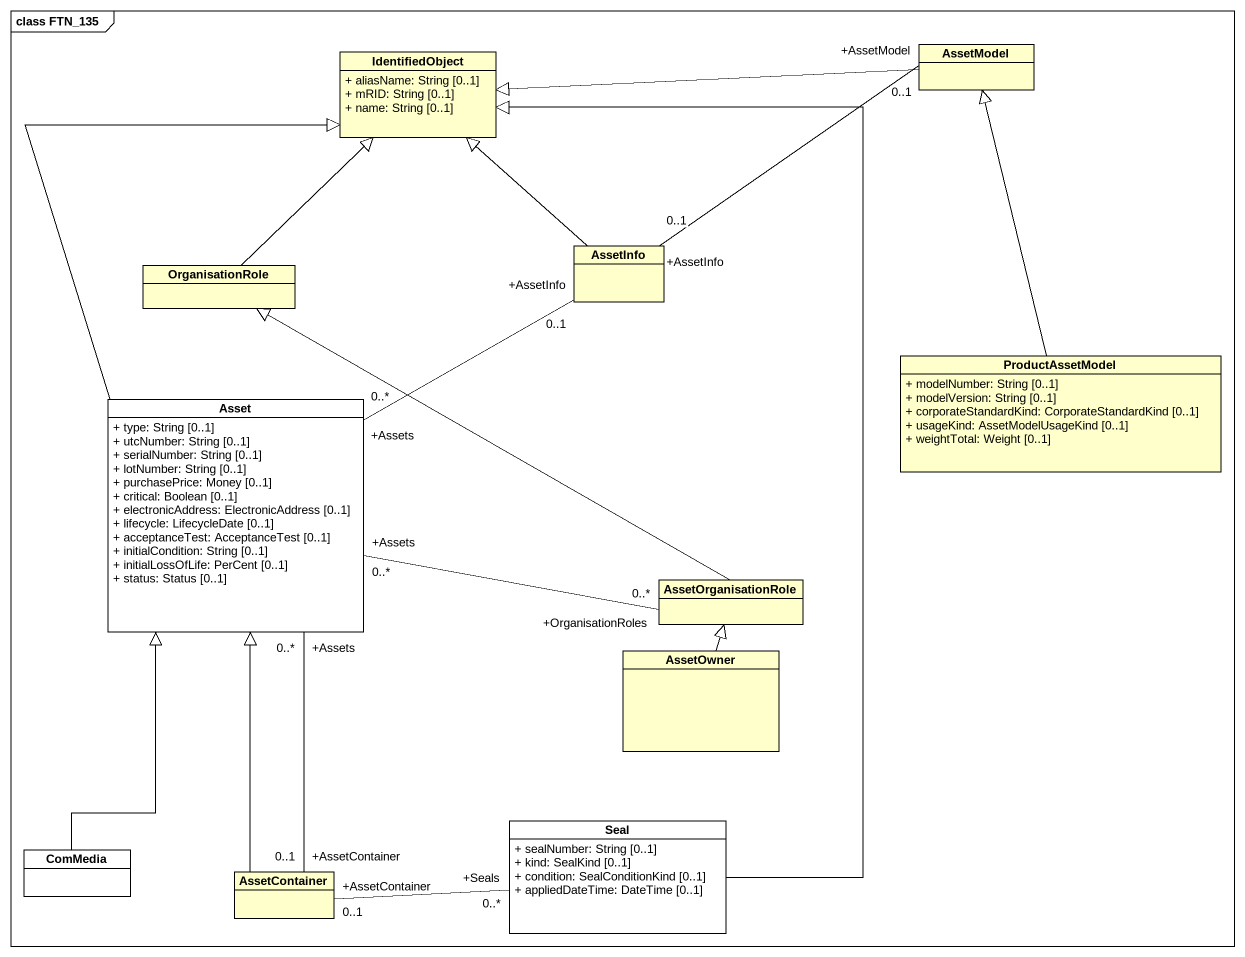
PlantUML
@startuml
mainframe class FTN_135
hide circle
hide empty members
skinparam classAttributeIconSize 0
class IdentifiedObject {
  + aliasName: String [0..1]
  + mRID: String [0..1]
  + name: String [0..1]
}
class AssetModel
class OrganisationRole
class AssetInfo
class ProductAssetModel {
  + modelNumber: String [0..1]
  + modelVersion: String [0..1]
  + corporateStandardKind: CorporateStandardKind [0..1]
  + usageKind: AssetModelUsageKind [0..1]
  + weightTotal: Weight [0..1]
}
class Asset #FFFFFF {
  + type: String [0..1]
  + utcNumber: String [0..1]
  + serialNumber: String [0..1]
  + lotNumber: String [0..1]
  + purchasePrice: Money [0..1]
  + critical: Boolean [0..1]
  + electronicAddress: ElectronicAddress [0..1]
  + lifecycle: LifecycleDate [0..1]
  + acceptanceTest: AcceptanceTest [0..1]
  + initialCondition: String [0..1]
  + initialLossOfLife: PerCent [0..1]
  + status: Status [0..1]
}
class AssetOrganisationRole
class AssetOwner
class Seal #FFFFFF {
  + sealNumber: String [0..1]
  + kind: SealKind [0..1]
  + condition: SealConditionKind [0..1]
  + appliedDateTime: DateTime [0..1]
}
class ComMedia #FFFFFF
class AssetContainer
AssetModel -left-|> IdentifiedObject
AssetModel "+AssetModel\n0..1" -left- "+AssetInfo\n0..1" AssetInfo
OrganisationRole -up-|> IdentifiedObject
AssetInfo -up-|> IdentifiedObject
ProductAssetModel -up-|> AssetModel
Asset -up-|> IdentifiedObject
Asset "+Assets\n0..*" -up- "+AssetInfo\n0..1" AssetInfo
Asset "+Assets\n0..*" -right- "+OrganisationRoles\n0..*" AssetOrganisationRole
Asset "+Assets\n0..*" -- "+AssetContainer\n0..1" AssetContainer
AssetOrganisationRole -up-|> OrganisationRole
AssetOwner -up-|> AssetOrganisationRole
Seal -up-|> IdentifiedObject
ComMedia -up-|> Asset
AssetContainer -up-|> Asset
AssetContainer "+AssetContainer\n0..1" -right- "+Seals\n0..*" Seal
@enduml
